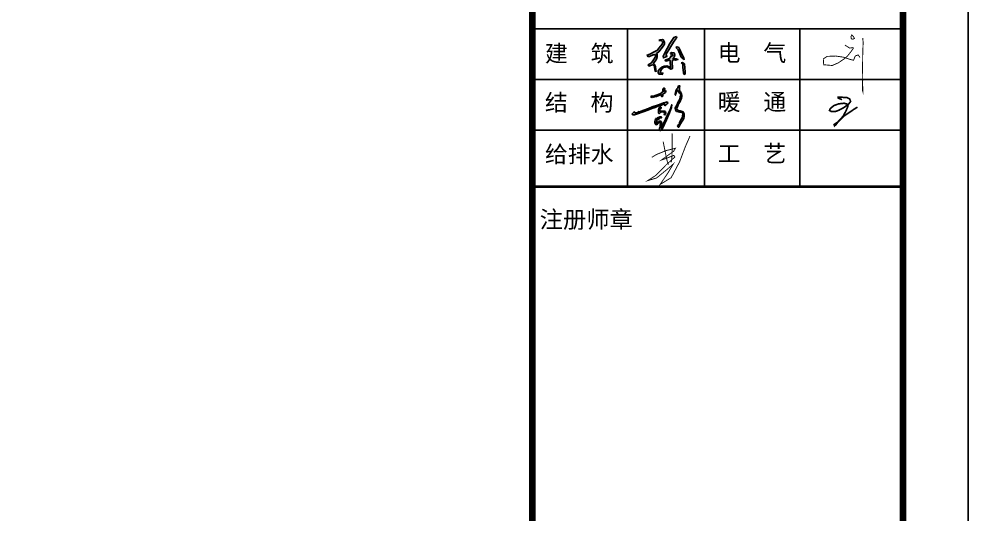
# Model space of a CAD drawing. Extents: x 69728788 to 150676229, y 20327566 to 43663798.
# Drawn here: x 75475031 to 75489625, y 20743132 to 20750754 of the extents above; entities that cross this region are included whole.
import ezdxf

# ---------------------------------------------------------------- set-up
doc = ezdxf.new("R2010")
doc.units = 0
doc.header["$LTSCALE"] = 1000
doc.header["$MEASUREMENT"] = 0
doc.layers.get('0').update_dxf_attribs({"linetype": 'CONTINUOUS'})
doc.layers.add('PUB_TITLE', color=4, linetype='CONTINUOUS')
doc.layers.add('图框', color=253, linetype='CONTINUOUS')
doc.styles.add('STYLE-黑体', font='simhei.ttf')
doc.styles.add('黑体', font='simhei.ttf', dxfattribs={"width": 0.6, "height": 4.3})

msp = doc.modelspace()

# ---------------------------------------------------------------- hatches: boundary and pattern name
h = msp.add_hatch(color=256)
h.paths.add_polyline_path([(75485214.1, 20750078.5), (75485237.8, 20750061.8), (75485241.7, 20750013.7), (75485250, 20749923.3), (75485261.4, 20749899.2), (75485277.2, 20749908), (75485277.2, 20749938.6), (75485270.6, 20750002.1), (75485262.7, 20750060.3), (75485236.9, 20750080.9)])
h.paths.add_polyline_path([(75485132.8, 20750316.5), (75485167.7, 20750278.7), (75485213, 20750165.9), (75485260.7, 20750131.7), (75485249.6, 20750163.5), (75485225, 20750210.7), (75485200.3, 20750275.6), (75485178.1, 20750314.5), (75485150.3, 20750325.2)])
h.paths.add_polyline_path([(75485060, 20750208.4), (75485075.9, 20750213.1), (75485086.2, 20750191.7), (75485074.3, 20750181.4), (75485059.2, 20750184.1), (75485048.9, 20750168.3), (75485045.7, 20750157.6), (75485032.2, 20750144.5), (75484977, 20750122.2), (75484965.9, 20750116.7), (75484975.8, 20750106), (75485033, 20750116.7), (75485047.3, 20750113.5), (75485046.5, 20750092.5), (75485049.7, 20750015.6), (75485049.3, 20749999.8), (75485031, 20750018), (75484994.1, 20750032.3), (75484953.2, 20750027.5), (75484914.7, 20750013.6), (75484883.7, 20749983.9), (75484861.4, 20749952.9), (75484862.2, 20749930.7), (75484871.8, 20749906.1), (75484884.5, 20749906.1), (75484923.8, 20749899.7), (75484934.5, 20749920.8), (75484909.5, 20749920.8), (75484889.6, 20749928.3), (75484899.2, 20749958.5), (75484922.2, 20749991), (75484951.2, 20750009.3), (75484974.6, 20750012.8), (75484998.1, 20750014), (75485029.4, 20749996.2), (75485056.4, 20749979.9), (75485082.7, 20749991.4), (75485080.7, 20750012.5), (75485077.1, 20750081.1), (75485079.5, 20750116.8), (75485097.4, 20750125.8), (75485127.6, 20750119.4), (75485165.3, 20750131.3), (75485139.5, 20750141.3), (75485087.5, 20750142.9), (75485108.9, 20750167.9), (75485117.7, 20750198), (75485104.5, 20750229.8), (75485070, 20750238.1), (75485048.9, 20750227.8)])
h.paths.add_polyline_path([(75485140.1, 20750481), (75485099.6, 20750466.8), (75485040.9, 20750375.2), (75484960.4, 20750233.9), (75484939.6, 20750179.7), (75484941.7, 20750154.5), (75484978.1, 20750169.6), (75484995.5, 20750176.9), (75484985.7, 20750199), (75484985.2, 20750211.1), (75485093.6, 20750397.5), (75485132, 20750447.6), (75485145.9, 20750464.3)])
h.paths.add_polyline_path([(75484872.6, 20750424.1), (75484913.4, 20750415.9), (75484931.8, 20750396.4), (75484919.8, 20750367.9), (75484871.6, 20750301.5), (75484849.3, 20750272.2), (75484799.6, 20750245.4), (75484730.6, 20750211.5), (75484690.9, 20750196.3), (75484701.4, 20750176.4), (75484728.9, 20750176.4), (75484782.7, 20750202.7), (75484817.8, 20750202.7), (75484828, 20750190.1), (75484800.2, 20750138), (75484757.9, 20750080), (75484704.6, 20750045.7), (75484717.1, 20750028.4), (75484770.8, 20750047.3), (75484797, 20750035.3), (75484809.9, 20749977.4), (75484815.6, 20749944.8), (75484831.3, 20749948.8), (75484825.7, 20749968.1), (75484820.8, 20750022.9), (75484802.7, 20750052.4), (75484789, 20750065.3), (75484833, 20750132.9), (75484845.9, 20750171.6), (75484843, 20750207.4), (75484833.4, 20750220.7), (75484870.9, 20750248.9), (75484928.2, 20750320.2), (75484958.5, 20750363.7), (75484958.5, 20750395.9), (75484939.1, 20750434.2), (75484921, 20750437.9), (75484893.1, 20750434.6)])
msp.add_hatch(color=256).paths.add_polyline_path([(75485155, 20749356.3), (75485147, 20749371.6), (75485151.7, 20749390.2), (75485161.7, 20749416.2), (75485174.3, 20749449.4), (75485191.7, 20749474.7), (75485217.7, 20749535.2), (75485222, 20749558.3), (75485222.4, 20749578.1), (75485221.5, 20749599.4), (75485213.5, 20749620.6), (75485195, 20749636.6), (75485191.7, 20749647.5), (75485189.4, 20749669.2), (75485187.9, 20749684.8), (75485189.8, 20749698), (75485194.6, 20749722.5), (75485187.5, 20749724.4), (75485175.2, 20749722.1), (75485160.6, 20749693.3), (75485146.4, 20749677.7), (75485135.5, 20749655.1), (75485127.5, 20749621.5), (75485119.5, 20749598.4), (75485119.5, 20749586.6), (75485126.1, 20749579.5), (75485127.5, 20749589.5), (75485137.9, 20749615.9), (75485144.5, 20749632.9), (75485154.4, 20749652.2), (75485160.2, 20749655.1), (75485166.8, 20749649.5), (75485180.4, 20749626.3), (75485189, 20749613.7), (75485203.2, 20749602), (75485206.7, 20749577.3), (75485200.1, 20749562.2), (75485195.1, 20749516.2), (75485164.5, 20749465.1), (75485145.5, 20749427.1), (75485123.9, 20749387), (75485127.5, 20749351.6), (75485132.7, 20749342.9), (75485143.8, 20749329.6), (75485190.8, 20749320.9), (75485219.2, 20749319.7), (75485232.5, 20749309.9), (75485238.3, 20749293.6), (75485236, 20749255.4), (75485227.9, 20749232.2), (75485220.3, 20749216.5), (75485208.7, 20749200.9), (75485187.9, 20749160.3), (75485182.6, 20749129), (75485160, 20749111), (75485162.9, 20749096), (75485169.9, 20749086.1), (75485176.8, 20749086.1), (75485185, 20749100.6), (75485202.4, 20749137.7), (75485218.8, 20749163.9), (75485241, 20749198), (75485254.4, 20749220.6), (75485261.3, 20749257.1), (75485261.3, 20749291.2), (75485244.3, 20749321.7), (75485230.3, 20749330.3), (75485201, 20749338.3), (75485185.7, 20749339.6), (75485165, 20749350.3)])
h = msp.add_hatch(color=256)
h.paths.add_polyline_path([(75484600.1, 20749313.3), (75484645.4, 20749329.5), (75484724.9, 20749358.3), (75484765.4, 20749376.1), (75484814.8, 20749389.2), (75484842.8, 20749404.1), (75484876.8, 20749415.4), (75484897.6, 20749423.2), (75484934.7, 20749436.5), (75484952.7, 20749443.6), (75484962.7, 20749445.6), (75484964.4, 20749434.8), (75484959.8, 20749423.9), (75484969, 20749421.4), (75484974.4, 20749423.5), (75484989.8, 20749434.4), (75484998.6, 20749446.1), (75485007.8, 20749462.7), (75484999.9, 20749477.3), (75484981.5, 20749474.4), (75484940.1, 20749459.8), (75484863.3, 20749434), (75484769.6, 20749399.2), (75484710.8, 20749376.7), (75484624.2, 20749344.7), (75484574.3, 20749326.3), (75484567.3, 20749327.9), (75484542.7, 20749314.5), (75484526.2, 20749310.8), (75484522.5, 20749307.5), (75484502.7, 20749307.5), (75484501, 20749316.5), (75484497.3, 20749322.6), (75484486.9, 20749319.1), (75484481.5, 20749313.9), (75484464.5, 20749300.5), (75484461.7, 20749292.5), (75484464.3, 20749281.7), (75484473.7, 20749275.3), (75484496.6, 20749275.3), (75484558.2, 20749295.8)])
h.paths.add_polyline_path([(75484937.3, 20749602.6), (75484945.6, 20749606.6), (75484957, 20749609.8), (75484965.2, 20749615.6), (75484971.8, 20749619.7), (75484974.2, 20749625.7), (75484978.6, 20749631.2), (75484979.9, 20749643.3), (75484972.7, 20749653.2), (75484965.6, 20749649.7), (75484958.8, 20749641.7), (75484951.5, 20749636.9), (75484947.4, 20749645.5), (75484950.9, 20749650.5), (75484954.8, 20749658.1), (75484959.6, 20749666.8), (75484962.2, 20749674.2), (75484962.2, 20749681.5), (75484960, 20749686.8), (75484948.5, 20749688.1), (75484940.9, 20749687.2), (75484938.3, 20749683.1), (75484935.7, 20749675.9), (75484932.8, 20749668.9), (75484931.8, 20749658.3), (75484930.2, 20749649.6), (75484926.8, 20749636.1), (75484925, 20749626.5), (75484919.1, 20749618.7), (75484911.5, 20749615.9), (75484898.7, 20749607.2), (75484870.2, 20749595.1), (75484845.3, 20749586.1), (75484829.9, 20749579), (75484814.5, 20749572.8), (75484788.8, 20749567.2), (75484760.1, 20749565.1), (75484748.7, 20749560.6), (75484750.3, 20749548.8), (75484768.3, 20749546.7), (75484804.3, 20749552.5), (75484833.1, 20749562.3), (75484861.9, 20749570.8), (75484879.5, 20749580.6), (75484896.9, 20749587.1), (75484905.7, 20749590.8), (75484909.4, 20749587), (75484908.5, 20749578), (75484910.3, 20749566.7), (75484915.3, 20749558.4), (75484921.3, 20749557.2), (75484929.2, 20749560.7), (75484932.2, 20749567.5), (75484932.2, 20749581.4), (75484932.6, 20749593.9)])
h.paths.add_polyline_path([(75484887.5, 20749331.8), (75484886.7, 20749344.6), (75484886.4, 20749361.7), (75484893.8, 20749372.4), (75484906.8, 20749385.4), (75484904.8, 20749394.5), (75484889, 20749396.8), (75484878, 20749387.7), (75484871.4, 20749369.1), (75484866.8, 20749353), (75484868, 20749328.3), (75484866.4, 20749315.1), (75484864.5, 20749304.9), (75484871.5, 20749300.1), (75484880.8, 20749300.1), (75484892.4, 20749309), (75484901, 20749318.3), (75484916.1, 20749322.2), (75484937.2, 20749322.8), (75484944.9, 20749320.6), (75484953.9, 20749315.4), (75484957.8, 20749303.9), (75484954.9, 20749291.4), (75484957.8, 20749279.6), (75484964.2, 20749278.6), (75484972.2, 20749283.7), (75484975.7, 20749304.6), (75484970.9, 20749327.3), (75484956.5, 20749336), (75484931.5, 20749335.6), (75484901, 20749334.3)], flags=17)
h.paths.add_polyline_path([(75484877.3, 20749225.6), (75484886.8, 20749228.3), (75484909.2, 20749231.1), (75484909.7, 20749242.5), (75484900.2, 20749245.5), (75484882.6, 20749245.7), (75484874.8, 20749242.5), (75484861.9, 20749236), (75484850.7, 20749232.8), (75484847.4, 20749223.3), (75484851.2, 20749210.9), (75484857.2, 20749204.4), (75484866.4, 20749205.2), (75484868.9, 20749212.6)], flags=17)
h.paths.add_polyline_path([(75484833, 20749162.6), (75484838.8, 20749179.6), (75484838.8, 20749202.3), (75484836.1, 20749217.9), (75484824.1, 20749221.5), (75484817.4, 20749214.4), (75484814.7, 20749196.1), (75484809.8, 20749174.6), (75484809.8, 20749153.2), (75484817.2, 20749132.8), (75484822.1, 20749126), (75484839.4, 20749127.2), (75484851.7, 20749132.8), (75484861.5, 20749146.3), (75484871.3, 20749153), (75484878.7, 20749158.6), (75484887.3, 20749165.9), (75484897.8, 20749156.1), (75484896, 20749133.4), (75484889.8, 20749118), (75484888.6, 20749091), (75484883, 20749066.4), (75484878.7, 20749050.4), (75484883.7, 20749037.5), (75484896.6, 20749036.2), (75484910.7, 20749048.5), (75484934.1, 20749076.8), (75484958.7, 20749132.1), (75484991, 20749202.8), (75485036.4, 20749307.4), (75485064.3, 20749388.3), (75485069.2, 20749433), (75485047.5, 20749370.2), (75485012, 20749295.1), (75484987.1, 20749246.6), (75484954.2, 20749166.9), (75484936.7, 20749138.1), (75484915.4, 20749093.6), (75484902.4, 20749072.4), (75484903.6, 20749091.7), (75484908.3, 20749121.2), (75484914.2, 20749141.6), (75484912.3, 20749157.4), (75484904.4, 20749174.7), (75484894.2, 20749181.3), (75484882.6, 20749179.6), (75484865.2, 20749167.9), (75484857.1, 20749156.3), (75484845.5, 20749142.1), (75484834.3, 20749145.2)])

# ---------------------------------------------------------------- linework, layer by layer
for points in [[(75485140.1, 20750481), (75485099.6, 20750466.8), (75485040.9, 20750375.2), (75484960.4, 20750233.9), (75484939.6, 20750179.7), (75484941.7, 20750154.5), (75484978.1, 20750169.6), (75484995.5, 20750176.9), (75484985.7, 20750199), (75484985.2, 20750211.1), (75485093.6, 20750397.5), (75485132, 20750447.6), (75485145.9, 20750464.3), (75485140.1, 20750481)], [(75484872.6, 20750424.1), (75484913.4, 20750415.9), (75484931.8, 20750396.4), (75484919.8, 20750367.9), (75484871.6, 20750301.5), (75484849.3, 20750272.2), (75484799.6, 20750245.4), (75484730.6, 20750211.5), (75484690.9, 20750196.3), (75484701.4, 20750176.4), (75484728.9, 20750176.4), (75484782.7, 20750202.7), (75484817.8, 20750202.7), (75484828, 20750190.1), (75484800.2, 20750138), (75484757.9, 20750080), (75484704.6, 20750045.7), (75484717.1, 20750028.4), (75484770.8, 20750047.3), (75484797, 20750035.3), (75484809.9, 20749977.4), (75484815.6, 20749944.8), (75484831.3, 20749948.8), (75484825.7, 20749968.1), (75484820.8, 20750022.9), (75484802.7, 20750052.4), (75484789, 20750065.3), (75484833, 20750132.9), (75484845.9, 20750171.6), (75484843, 20750207.4), (75484833.4, 20750220.7), (75484870.9, 20750248.9), (75484928.2, 20750320.2), (75484958.5, 20750363.7), (75484958.5, 20750395.9), (75484939.1, 20750434.2), (75484921, 20750437.9), (75484893.1, 20750434.6), (75484872.6, 20750424.1)], [(75485132.8, 20750316.5), (75485167.7, 20750278.7), (75485213, 20750165.9), (75485260.7, 20750131.7), (75485249.6, 20750163.5), (75485225, 20750210.7), (75485200.3, 20750275.6), (75485178.1, 20750314.5), (75485150.3, 20750325.2), (75485132.8, 20750316.5)], [(75485060, 20750208.4), (75485075.9, 20750213.1), (75485075.9, 20750213.1), (75485086.2, 20750191.7), (75485074.3, 20750181.4), (75485059.2, 20750184.1), (75485048.9, 20750168.3), (75485045.7, 20750157.6), (75485032.2, 20750144.5), (75484977, 20750122.2), (75484965.9, 20750116.7), (75484975.8, 20750106), (75484975.8, 20750106), (75485033, 20750116.7), (75485047.3, 20750113.5), (75485046.5, 20750092.5), (75485049.7, 20750015.6), (75485049.3, 20749999.8), (75485031, 20750018), (75484994.1, 20750032.3), (75484953.2, 20750027.5), (75484914.7, 20750013.6), (75484883.7, 20749983.9), (75484861.4, 20749952.9), (75484862.2, 20749930.7), (75484871.8, 20749906.1), (75484884.5, 20749906.1), (75484923.8, 20749899.7), (75484934.5, 20749920.8), (75484909.5, 20749920.8), (75484889.6, 20749928.3), (75484899.2, 20749958.5), (75484922.2, 20749991), (75484951.2, 20750009.3), (75484974.6, 20750012.8), (75484998.1, 20750014), (75485029.4, 20749996.2), (75485056.4, 20749979.9), (75485082.7, 20749991.4), (75485080.7, 20750012.5), (75485077.1, 20750081.1), (75485079.5, 20750116.8), (75485097.4, 20750125.8), (75485127.6, 20750119.4), (75485165.3, 20750131.3), (75485139.5, 20750141.3), (75485087.5, 20750142.9), (75485108.9, 20750167.9), (75485117.7, 20750198), (75485104.5, 20750229.8), (75485070, 20750238.1), (75485048.9, 20750227.8), (75485060, 20750208.4)], [(75485214.1, 20750078.5), (75485237.8, 20750061.8), (75485241.7, 20750013.7), (75485250, 20749923.3), (75485261.4, 20749899.2), (75485277.2, 20749908), (75485277.2, 20749938.6), (75485270.6, 20750002.1), (75485262.7, 20750060.3), (75485236.9, 20750080.9), (75485214.1, 20750078.5)], [(75484877.3, 20749225.6), (75484868.9, 20749212.6), (75484866.4, 20749205.2), (75484857.2, 20749204.4), (75484851.2, 20749210.9), (75484847.4, 20749223.3), (75484850.7, 20749232.8), (75484861.9, 20749236), (75484874.8, 20749242.5), (75484882.6, 20749245.7), (75484900.2, 20749245.5), (75484909.7, 20749242.5), (75484909.2, 20749231.1), (75484886.8, 20749228.3), (75484877.3, 20749225.6), (75484877.3, 20749225.6)]]:
    msp.add_lwpolyline(points)
for points, const_width in [([(75487831.3, 20750512.3), (75487864.6, 20750481.2), (75487879.6, 20750452.2), (75487856, 20750442.6), (75487830.2, 20750447.9), (75487824.9, 20750478), (75487836.7, 20750500.5)], 13.7), ([(75488006.1, 20750459.5), (75488012.6, 20750394.1), (75488007.2, 20750260), (75488005.1, 20750164.6), (75488002.1, 20749936.7), (75487999.1, 20749878.8), (75487999.8, 20749795.2), (75488007.4, 20749693.5), (75488007.4, 20749634.8), (75488002.8, 20749651.3), (75488002.1, 20749768.1), (75488008.9, 20749835.1)], 13.7), ([(75487731.5, 20750351.2), (75487806.6, 20750305.1), (75487853.8, 20750312.6), (75487863.4, 20750305.1), (75487820.5, 20750243.9), (75487770.1, 20750181.7), (75487721.8, 20750139.9), (75487631.7, 20750078.8), (75487538.3, 20750037), (75487405.3, 20750048.8), (75487399.9, 20750138.9), (75487458.9, 20750177.5), (75487587.7, 20750182.8), (75487707.9, 20750165.7), (75487810.9, 20750131.3), (75487865.6, 20750117.4), (75487886, 20750172.1), (75487895.6, 20750186), (75487936.4, 20750200), (75487963.2, 20750161.4)], 13.7), ([(75487686.7, 20749511), (75487627.5, 20749536.7), (75487628.4, 20749549.6), (75487659.2, 20749548.7), (75487759.5, 20749544.4), (75487805.8, 20749521.3), (75487819.5, 20749484.4), (75487791.3, 20749445), (75487726.1, 20749395.4), (75487641.2, 20749349.1), (75487581.2, 20749326.8), (75487522.9, 20749328.5), (75487494.6, 20749344.8), (75487507.5, 20749374.8), (75487563.2, 20749420.2), (75487636.9, 20749446.8), (75487719.2, 20749456.2), (75487766.4, 20749442.5), (75487779.2, 20749415.1), (75487769, 20749383.4), (75487739, 20749320.8), (75487700.4, 20749250.6), (75487637.8, 20749183.8), (75487593.2, 20749125.5), (75487572.6, 20749107.5), (75487565.8, 20749129.8), (75487637.8, 20749177.8), (75487715.8, 20749258.3), (75487878.7, 20749367.9), (75487924.6, 20749396.1)], 25.5), ([(75485073.8, 20748994.2), (75485076.3, 20748811.6), (75485072.6, 20748662.5), (75485070.1, 20748589.3), (75485060.1, 20748547)], 13.7), ([(75484761.8, 20748622.8), (75484835.2, 20748667.5), (75484980.6, 20748725.9), (75485126, 20748763.2), (75485098.7, 20748717.2), (75484912.2, 20748583), (75484980.6, 20748605.4), (75485101.2, 20748653.8), (75485117.3, 20748627.8), (75484989.3, 20748513.5), (75484821.5, 20748343.3), (75484700.9, 20748265.1), (75484835.2, 20748304.8), (75485006.7, 20748445.2), (75485092.5, 20748519.7), (75485005.4, 20748374.4), (75484888.6, 20748204.2), (75485060.1, 20748309.8), (75485189.4, 20748553.2), (75485277.7, 20748785.5), (75485349.7, 20748952)], 13.7), ([(75484937.1, 20748863.9), (75484994.3, 20748583), (75485010.4, 20748529.6), (75485022.8, 20748512.2)], 13.7)]:
    msp.add_lwpolyline(points, dxfattribs=dict(const_width=const_width))
for points in [[(75485154.4, 20749652.2), (75485144.5, 20749632.9), (75485137.9, 20749615.9), (75485127.5, 20749589.5), (75485126.1, 20749579.5), (75485119.5, 20749586.6), (75485119.5, 20749598.4), (75485127.5, 20749621.5), (75485135.5, 20749655.1), (75485146.4, 20749677.7), (75485160.6, 20749693.3), (75485175.2, 20749722.1), (75485187.5, 20749724.4), (75485194.6, 20749722.5), (75485189.8, 20749698), (75485187.9, 20749684.8), (75485189.4, 20749669.2), (75485191.7, 20749647.5), (75485195, 20749636.6), (75485213.5, 20749620.6), (75485221.5, 20749599.4), (75485222.4, 20749578.1), (75485222, 20749558.3), (75485217.7, 20749535.2), (75485191.7, 20749474.7), (75485174.3, 20749449.4), (75485161.7, 20749416.2), (75485151.7, 20749390.2), (75485147, 20749371.6), (75485155, 20749356.3), (75485165, 20749350.3), (75485185.7, 20749339.6), (75485201, 20749338.3), (75485230.3, 20749330.3), (75485244.3, 20749321.7), (75485261.3, 20749291.2), (75485261.3, 20749257.1), (75485254.4, 20749220.6), (75485241, 20749198), (75485218.8, 20749163.9), (75485202.4, 20749137.7), (75485185, 20749100.6), (75485176.8, 20749086.1), (75485169.9, 20749086.1), (75485162.9, 20749096), (75485160, 20749111), (75485182.6, 20749129), (75485187.9, 20749160.3), (75485208.7, 20749200.9), (75485220.3, 20749216.5), (75485227.9, 20749232.2), (75485236, 20749255.4), (75485238.3, 20749293.6), (75485232.5, 20749309.9), (75485219.2, 20749319.7), (75485190.8, 20749320.9), (75485143.8, 20749329.6), (75485132.7, 20749342.9), (75485127.5, 20749351.6), (75485123.9, 20749387), (75485145.5, 20749427.1), (75485164.5, 20749465.1), (75485195.1, 20749516.2), (75485200.1, 20749562.2), (75485206.7, 20749577.3), (75485203.2, 20749602), (75485189, 20749613.7), (75485180.4, 20749626.3), (75485166.8, 20749649.5), (75485160.2, 20749655.1), (75485154.4, 20749652.2)], [(75484814.5, 20749572.8), (75484788.8, 20749567.2), (75484760.1, 20749565.1), (75484748.7, 20749560.6), (75484750.3, 20749548.8), (75484768.3, 20749546.7), (75484804.3, 20749552.5), (75484833.1, 20749562.3), (75484861.9, 20749570.8), (75484879.5, 20749580.6), (75484896.9, 20749587.1), (75484905.7, 20749590.8), (75484905.7, 20749590.8), (75484909.4, 20749587), (75484908.5, 20749578), (75484910.3, 20749566.7), (75484915.3, 20749558.4), (75484921.3, 20749557.2), (75484929.2, 20749560.7), (75484932.2, 20749567.5), (75484932.2, 20749581.4), (75484932.6, 20749593.9), (75484937.3, 20749602.6), (75484945.6, 20749606.6), (75484957, 20749609.8), (75484965.2, 20749615.6), (75484971.8, 20749619.7), (75484974.2, 20749625.7), (75484978.6, 20749631.2), (75484979.9, 20749643.3), (75484972.7, 20749653.2), (75484965.6, 20749649.7), (75484958.8, 20749641.7), (75484951.5, 20749636.9), (75484951.5, 20749636.9), (75484951.5, 20749636.9), (75484947.4, 20749645.5), (75484950.9, 20749650.5), (75484954.8, 20749658.1), (75484959.6, 20749666.8), (75484962.2, 20749674.2), (75484962.2, 20749681.5), (75484960, 20749686.8), (75484948.5, 20749688.1), (75484940.9, 20749687.2), (75484938.3, 20749683.1), (75484935.7, 20749675.9), (75484932.8, 20749668.9), (75484931.8, 20749658.3), (75484930.2, 20749649.6), (75484926.8, 20749636.1), (75484925, 20749626.5), (75484919.1, 20749618.7), (75484911.5, 20749615.9), (75484898.7, 20749607.2), (75484870.2, 20749595.1), (75484845.3, 20749586.1), (75484829.9, 20749579), (75484814.5, 20749572.8)], [(75484567.3, 20749327.9), (75484542.7, 20749314.5), (75484526.2, 20749310.8), (75484522.5, 20749307.5), (75484502.7, 20749307.5), (75484501, 20749316.5), (75484497.3, 20749322.6), (75484486.9, 20749319.1), (75484481.5, 20749313.9), (75484464.5, 20749300.5), (75484461.7, 20749292.5), (75484464.3, 20749281.7), (75484473.7, 20749275.3), (75484496.6, 20749275.3), (75484558.2, 20749295.8), (75484600.1, 20749313.3), (75484645.4, 20749329.5), (75484724.9, 20749358.3), (75484765.4, 20749376.1), (75484814.8, 20749389.2), (75484842.8, 20749404.1), (75484876.8, 20749415.4), (75484897.6, 20749423.2), (75484934.7, 20749436.5), (75484952.7, 20749443.6), (75484962.7, 20749445.6), (75484964.4, 20749434.8), (75484959.8, 20749423.9), (75484969, 20749421.4), (75484974.4, 20749423.5), (75484989.8, 20749434.4), (75484998.6, 20749446.1), (75485007.8, 20749462.7), (75484999.9, 20749477.3), (75484981.5, 20749474.4), (75484940.1, 20749459.8), (75484863.3, 20749434), (75484769.6, 20749399.2), (75484710.8, 20749376.7), (75484624.2, 20749344.7), (75484574.3, 20749326.3), (75484567.3, 20749327.9)], [(75484809.8, 20749153.2), (75484809.8, 20749174.6), (75484814.7, 20749196.1), (75484817.4, 20749214.4), (75484824.1, 20749221.5), (75484836.1, 20749217.9), (75484838.8, 20749202.3), (75484838.8, 20749179.6), (75484833, 20749162.6), (75484834.3, 20749145.2), (75484845.5, 20749142.1), (75484857.1, 20749156.3), (75484865.2, 20749167.9), (75484882.6, 20749179.6), (75484894.2, 20749181.3), (75484904.4, 20749174.7), (75484912.3, 20749157.4), (75484914.2, 20749141.6), (75484908.3, 20749121.2), (75484903.6, 20749091.7), (75484902.4, 20749072.4), (75484915.4, 20749093.6), (75484936.7, 20749138.1), (75484954.2, 20749166.9), (75484987.1, 20749246.6), (75485012, 20749295.1), (75485047.5, 20749370.2), (75485069.2, 20749433), (75485064.3, 20749388.3), (75485036.4, 20749307.4), (75484991, 20749202.8), (75484958.7, 20749132.1), (75484934.1, 20749076.8), (75484910.7, 20749048.5), (75484896.6, 20749036.2), (75484883.7, 20749037.5), (75484878.7, 20749050.4), (75484883, 20749066.4), (75484888.6, 20749091), (75484889.8, 20749118), (75484896, 20749133.4), (75484896, 20749133.4), (75484897.8, 20749156.1), (75484887.3, 20749165.9), (75484878.7, 20749158.6), (75484871.3, 20749153), (75484861.5, 20749146.3), (75484851.7, 20749132.8), (75484839.4, 20749127.2), (75484822.1, 20749126), (75484817.2, 20749132.8), (75484809.8, 20749153.2)], [(75484886.7, 20749344.6), (75484886.4, 20749361.7), (75484893.8, 20749372.4), (75484906.8, 20749385.4), (75484904.8, 20749394.5), (75484889, 20749396.8), (75484878, 20749387.7), (75484871.4, 20749369.1), (75484866.8, 20749353), (75484868, 20749328.3), (75484866.4, 20749315.1), (75484864.5, 20749304.9), (75484871.5, 20749300.1), (75484880.8, 20749300.1), (75484892.4, 20749309), (75484901, 20749318.3), (75484916.1, 20749322.2), (75484937.2, 20749322.8), (75484944.9, 20749320.6), (75484953.9, 20749315.4), (75484957.8, 20749303.9), (75484954.9, 20749291.4), (75484957.8, 20749279.6), (75484964.2, 20749278.6), (75484972.2, 20749283.7), (75484975.7, 20749304.6), (75484970.9, 20749327.3), (75484956.5, 20749336), (75484931.5, 20749335.6), (75484901, 20749334.3), (75484887.5, 20749331.8), (75484886.7, 20749344.6)]]:
    msp.add_lwpolyline(points, close=True)
at = {"layer": 'PUB_TITLE'}
msp.add_lwpolyline([(75430225.1, 20725966.1), (75430225.1, 20767966.1), (75489625.1, 20767966.1), (75489625.1, 20725966.1)], close=True, dxfattribs=at)
at = {"layer": 'PUB_TITLE', "const_width": 100}
msp.add_lwpolyline([(75432725.1, 20726966.1), (75488625.1, 20726966.1), (75488625.1, 20766966.1), (75432725.1, 20766966.1)], close=True, dxfattribs=at)
at = {"layer": '图框', "color": 4}
msp.add_line((75482925.1, 20766966.1), (75482925.1, 20726966.1), dxfattribs=at)
at = {"layer": '图框', "color": 0}
for p, q in [((75482925.1, 20750601.2), (75488603, 20750601.2)), ((75482925.1, 20749820.4), (75488603, 20749820.4)), ((75482925.1, 20749039.5), (75488603, 20749039.5)), ((75482925.1, 20748173.1), (75488625.1, 20748173.1))]:
    msp.add_line(p, q, dxfattribs=at)
at = {"layer": '图框', "color": 4, "const_width": 98.6}
msp.add_lwpolyline([(75482925.1, 20766966.1), (75482925.1, 20726966.1)], dxfattribs=at)
msp.add_lwpolyline([(75482925.1, 20766966.1), (75488625.1, 20766966.1), (75488625.1, 20726966.1), (75482925.1, 20726966.1)], close=True, dxfattribs=at)
at = {"layer": '图框', "color": 0}
for points in [[(75484389.2, 20748173.1), (75484389.2, 20750601.2)], [(75485572.6, 20748173.1), (75485572.6, 20750601.2)], [(75487036.7, 20748173.1), (75487036.7, 20750601.2)]]:
    msp.add_lwpolyline(points, dxfattribs=at)
at = {"layer": '图框', "color": 0, "const_width": 40.3}
msp.add_lwpolyline([(75482925.1, 20748173.1), (75488625.1, 20748173.1)], dxfattribs=at)

# ---------------------------------------------------------------- texts
at = {"layer": '图框', "color": 0, "style": 'STYLE-黑体'}
for s, p in [('建  筑', (75483119.1, 20750093.6)), ('电  气', (75485775.6, 20750102.1)), ('结  构', (75483119.1, 20749339.5)), ('暖  通', (75485775.6, 20749348)), ('工  艺', (75485775.6, 20748551.5)), ('给排水', (75483119.1, 20748543))]:
    msp.add_text(s, height=257.69, dxfattribs=at).set_placement(p)
at = {"layer": '图框', "color": 4, "style": '黑体'}
msp.add_text('注册师章', height=262.94, dxfattribs=at).set_placement((75483037.7, 20747535.8))

doc.saveas('drawing.dxf')
